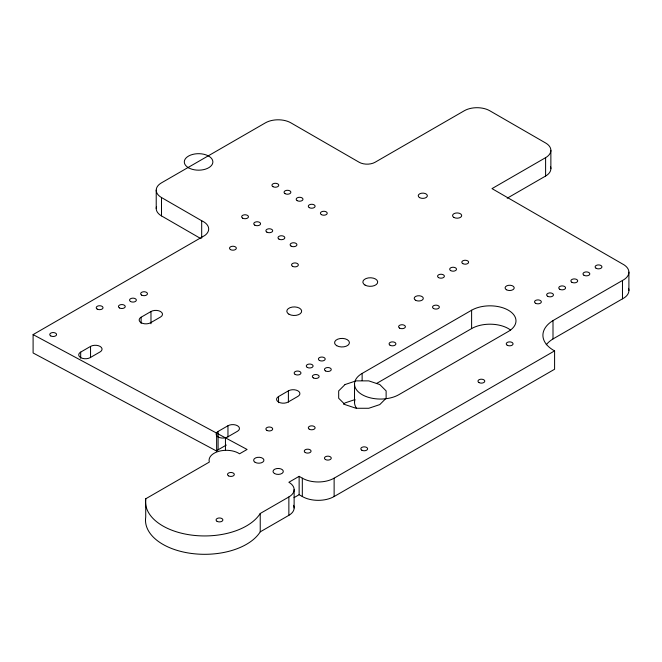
<?xml version="1.0" encoding="UTF-8"?>
<svg xmlns="http://www.w3.org/2000/svg" width="662" height="662" viewBox="0 0 662 662"><rect width="100%" height="100%" fill="white"/><g stroke="black" fill="none" stroke-linecap="round" stroke-linejoin="round"><path stroke-width="0.99" d="M343.619 404.325L345.034 402.91L355.039 399.575L354.741 400.452A25.992 15.011 0 0 0 356.495 408.156M226.313 445.063L218.096 449.804A6.744 3.898 0 0 0 216.631 451.07L33.1 352.97L33.1 334.6L204.872 235.432A18.131 10.468 0 0 0 201.687 220.744L161.495 197.541A17.99 10.385 0 0 1 161.495 182.844L265.429 122.842A17.99 10.385 0 0 1 290.883 122.842L359.168 162.264A11.246 6.496 0 0 0 375.073 162.264L464.31 110.744A17.99 10.385 0 0 1 489.756 110.744L545.604 142.984A17.99 10.385 0 0 1 545.604 157.672L545.604 176.042L507.191 198.219M80.681 352.101L90.545 346.408A6.744 3.898 0 0 1 100.086 346.408A6.744 3.898 0 0 1 100.086 351.919L90.222 357.612A6.744 3.898 0 0 1 80.681 357.612A6.744 3.898 0 0 1 80.681 352.101L80.681 358.225M141.122 317.214L150.977 311.521A6.744 3.898 0 0 1 160.527 311.521A6.744 3.898 0 0 1 160.527 317.024L150.663 322.717A6.744 3.898 0 0 1 141.122 322.717A6.744 3.898 0 0 1 141.122 317.214L141.122 323.329M545.604 157.672L491.998 188.62L624.059 264.866A19.148 11.055 0 0 1 622.47 280.473L622.47 298.835L553.002 338.944A37.13 21.441 0 0 0 546.258 344.745M218.096 431.442L227.96 425.749A6.744 3.898 0 0 1 237.501 425.749A6.744 3.898 0 0 1 237.501 431.252L227.637 436.945A6.744 3.898 0 0 1 218.096 436.945A6.744 3.898 0 0 1 218.096 431.442L218.096 449.804M278.537 396.546L288.392 390.853A6.744 3.898 0 0 1 297.941 390.853A6.744 3.898 0 0 1 297.941 396.364L288.078 402.057A6.744 3.898 0 0 1 278.537 402.057A6.744 3.898 0 0 1 278.537 396.546L278.537 402.67M362.131 373.434L471.609 310.23A25.992 15.011 0 0 1 508.375 310.23A25.992 15.011 0 0 1 508.375 331.455L398.896 394.66A25.992 15.011 0 0 1 362.131 394.66A25.992 15.011 0 0 1 362.131 373.434L362.131 380.576M293.514 505.288A17.99 10.385 0 0 1 288.864 515.326L260.232 531.851A59.158 34.159 0 0 1 191.815 553.498A59.158 34.159 0 0 1 145.723 517.163L145.723 498.792L209.341 462.068A17.328 10.004 0 0 1 218.981 451.269A17.328 10.004 0 0 1 239.553 453.801L247.075 449.457L33.1 334.6M376.372 383.579L471.609 328.592A25.992 15.011 0 0 1 510.609 330.065M553.002 338.944L553.002 320.582L622.47 280.473M553.002 320.582A37.13 21.441 0 0 0 554.591 350.885L334.128 478.171A22.491 12.983 0 0 1 302.319 478.171L299.133 476.334L288.864 482.267A17.99 10.385 0 0 1 288.864 496.955L288.864 515.326M145.723 498.792A59.158 34.159 0 0 0 191.815 535.128A59.158 34.159 0 0 0 260.232 513.489L288.864 496.955M293.994 497.667L299.133 494.696L302.319 496.533A22.491 12.983 0 0 0 334.128 496.533L554.591 369.247L554.591 350.885M156.571 206.527A17.99 10.385 0 0 0 161.495 215.903L200.793 238.593M628.9 272.132L628.9 290.502M550.867 150.332L550.867 168.694M471.609 310.23L471.609 328.592M354.518 384.043L354.518 402.413M334.128 478.171L334.128 496.533M302.319 478.171L302.319 496.533M299.133 476.334L299.133 494.696M294.127 489.615L294.127 507.977M288.392 390.853L288.392 402.074M260.232 513.489L260.232 531.851M227.96 425.749L227.96 436.97M225.452 437.789L225.452 450.036M216.631 432.7L216.631 451.07M201.687 220.744L201.687 238.088M161.495 197.541L161.495 215.903M156.224 190.193L156.224 208.555M150.977 311.521L150.977 323.759M90.545 346.408L90.545 357.637M550.527 166.667A17.99 10.385 0 0 1 545.604 176.042M628.511 288.342A19.148 11.055 0 0 1 622.47 298.835M345.034 384.548L338.679 390.903L338.679 398.243L345.034 404.598L356.048 408.272L368.759 408.272L379.773 404.598L386.128 398.243L386.128 390.903L379.773 384.548L368.759 380.873L356.048 380.873L345.034 384.548M399.575 328.104A3.418 1.978 0 0 0 405.293 327.218A3.418 1.978 0 0 0 401.106 324.802A3.418 1.978 0 0 0 399.575 328.104M433.511 308.509A3.418 1.978 0 0 0 439.229 307.623A3.418 1.978 0 0 0 435.042 305.207A3.418 1.978 0 0 0 433.511 308.509M336.751 345.713A7.423 4.286 0 0 0 349.164 343.793A7.423 4.286 0 0 0 340.078 338.547A7.423 4.286 0 0 0 336.751 345.713M506.413 289.741A4.568 2.64 0 0 0 514.06 288.558A4.568 2.64 0 0 0 508.466 285.33A4.568 2.64 0 0 0 506.413 289.741M255.143 462.341A5.147 2.971 0 0 0 263.757 461.009A5.147 2.971 0 0 0 257.452 457.368A5.147 2.971 0 0 0 255.143 462.341M274.531 473.537A5.147 2.971 0 0 0 283.146 472.196A5.147 2.971 0 0 0 276.84 468.555A5.147 2.971 0 0 0 274.531 473.537M325.439 459.527A3.418 1.978 0 0 0 331.157 458.642A3.418 1.978 0 0 0 326.97 456.226A3.418 1.978 0 0 0 325.439 459.527M309.278 429.208A3.418 1.978 0 0 0 315.004 428.322A3.418 1.978 0 0 0 310.817 425.906A3.418 1.978 0 0 0 309.278 429.208M97.198 309.096A3.418 1.978 0 0 0 102.916 308.211A3.418 1.978 0 0 0 98.729 305.794A3.418 1.978 0 0 0 97.198 309.096M50.734 335.915A3.418 1.978 0 0 0 56.46 335.03A3.418 1.978 0 0 0 52.273 332.614A3.418 1.978 0 0 0 50.734 335.915M288.988 314.227A7.423 4.286 0 0 0 301.409 312.307A7.423 4.286 0 0 0 292.314 307.06A7.423 4.286 0 0 0 288.988 314.227M365.027 285.074A7.423 4.286 0 0 0 377.448 283.154A7.423 4.286 0 0 0 368.353 277.908A7.423 4.286 0 0 0 365.027 285.074M415.521 300.234A4.568 2.64 0 0 0 423.159 299.05A4.568 2.64 0 0 0 417.573 295.823A4.568 2.64 0 0 0 415.521 300.234M507.233 345.25A3.418 1.978 0 0 0 512.951 344.364A3.418 1.978 0 0 0 508.764 341.94A3.418 1.978 0 0 0 507.233 345.25M390.075 345.25A3.418 1.978 0 0 0 395.793 344.364A3.418 1.978 0 0 0 391.606 341.94A3.418 1.978 0 0 0 390.075 345.25M141.635 295.103A3.418 1.978 0 0 0 147.353 294.218A3.418 1.978 0 0 0 143.166 291.801A3.418 1.978 0 0 0 141.635 295.103M130.53 301.508A3.418 1.978 0 0 0 136.248 300.622A3.418 1.978 0 0 0 132.061 298.206A3.418 1.978 0 0 0 130.53 301.508M119.417 307.929A3.418 1.978 0 0 0 125.135 307.044A3.418 1.978 0 0 0 120.947 304.628A3.418 1.978 0 0 0 119.417 307.929M313.325 377.894A3.418 1.978 0 0 0 319.043 377.017A3.418 1.978 0 0 0 314.855 374.593A3.418 1.978 0 0 0 313.325 377.894M325.439 370.902A3.418 1.978 0 0 0 331.157 370.017A3.418 1.978 0 0 0 326.97 367.6A3.418 1.978 0 0 0 325.439 370.902M307.259 367.402A3.418 1.978 0 0 0 312.985 366.516A3.418 1.978 0 0 0 308.798 364.1A3.418 1.978 0 0 0 307.259 367.402M319.382 360.409A3.418 1.978 0 0 0 325.1 359.524A3.418 1.978 0 0 0 320.913 357.108A3.418 1.978 0 0 0 319.382 360.409M295.144 374.402A3.418 1.978 0 0 0 300.862 373.517A3.418 1.978 0 0 0 296.675 371.101A3.418 1.978 0 0 0 295.144 374.402M462.788 263.617A3.418 1.978 0 0 0 468.514 262.731A3.418 1.978 0 0 0 464.327 260.315A3.418 1.978 0 0 0 462.788 263.617M450.673 270.609A3.418 1.978 0 0 0 456.391 269.724A3.418 1.978 0 0 0 452.204 267.307A3.418 1.978 0 0 0 450.673 270.609M438.55 277.61A3.418 1.978 0 0 0 444.276 276.724A3.418 1.978 0 0 0 440.089 274.308A3.418 1.978 0 0 0 438.55 277.61M272.926 186.651A3.418 1.978 0 0 0 278.644 185.765A3.418 1.978 0 0 0 274.457 183.349A3.418 1.978 0 0 0 272.926 186.651M285.041 193.643A3.418 1.978 0 0 0 290.759 192.758A3.418 1.978 0 0 0 286.572 190.342A3.418 1.978 0 0 0 285.041 193.643M297.164 200.644A3.418 1.978 0 0 0 302.882 199.758A3.418 1.978 0 0 0 298.694 197.342A3.418 1.978 0 0 0 297.164 200.644M309.278 207.636A3.418 1.978 0 0 0 315.004 206.751A3.418 1.978 0 0 0 310.817 204.335A3.418 1.978 0 0 0 309.278 207.636M321.401 214.637A3.418 1.978 0 0 0 327.119 213.752A3.418 1.978 0 0 0 322.932 211.335A3.418 1.978 0 0 0 321.401 214.637M291.106 246.123A3.418 1.978 0 0 0 296.824 245.238A3.418 1.978 0 0 0 292.637 242.822A3.418 1.978 0 0 0 291.106 246.123M278.983 239.123A3.418 1.978 0 0 0 284.701 238.237A3.418 1.978 0 0 0 280.514 235.821A3.418 1.978 0 0 0 278.983 239.123M266.86 232.13A3.418 1.978 0 0 0 272.587 231.245A3.418 1.978 0 0 0 268.4 228.829A3.418 1.978 0 0 0 266.86 232.13M254.746 225.13A3.418 1.978 0 0 0 260.464 224.244A3.418 1.978 0 0 0 256.277 221.828A3.418 1.978 0 0 0 254.746 225.13M242.623 218.137A3.418 1.978 0 0 0 248.349 217.252A3.418 1.978 0 0 0 244.162 214.836A3.418 1.978 0 0 0 242.623 218.137M559.746 289.269A3.418 1.978 0 0 0 565.464 288.384A3.418 1.978 0 0 0 561.277 285.967A3.418 1.978 0 0 0 559.746 289.269M596.106 268.276A3.418 1.978 0 0 0 601.824 267.398A3.418 1.978 0 0 0 597.637 264.974A3.418 1.978 0 0 0 596.106 268.276M583.983 275.276A3.418 1.978 0 0 0 589.701 274.391A3.418 1.978 0 0 0 585.514 271.974A3.418 1.978 0 0 0 583.983 275.276M547.623 296.27A3.418 1.978 0 0 0 553.349 295.384A3.418 1.978 0 0 0 549.162 292.968A3.418 1.978 0 0 0 547.623 296.27M571.86 282.277A3.418 1.978 0 0 0 577.587 281.391A3.418 1.978 0 0 0 573.4 278.975A3.418 1.978 0 0 0 571.86 282.277M535.508 303.262A3.418 1.978 0 0 0 541.226 302.377A3.418 1.978 0 0 0 537.039 299.96A3.418 1.978 0 0 0 535.508 303.262M230.508 249.615A3.418 1.978 0 0 0 236.226 248.73A3.418 1.978 0 0 0 232.039 246.305A3.418 1.978 0 0 0 230.508 249.615M292.521 266.298A3.418 1.978 0 0 0 298.239 265.412A3.418 1.978 0 0 0 294.052 262.996A3.418 1.978 0 0 0 292.521 266.298M361.8 450.201A3.418 1.978 0 0 0 367.518 449.316A3.418 1.978 0 0 0 363.33 446.9A3.418 1.978 0 0 0 361.8 450.201M478.949 382.562A3.418 1.978 0 0 0 484.667 381.676A3.418 1.978 0 0 0 480.48 379.26A3.418 1.978 0 0 0 478.949 382.562M266.86 430.374A3.418 1.978 0 0 0 272.587 429.489A3.418 1.978 0 0 0 268.4 427.073A3.418 1.978 0 0 0 266.86 430.374M305.24 452.535A3.418 1.978 0 0 0 310.958 451.649A3.418 1.978 0 0 0 306.771 449.233A3.418 1.978 0 0 0 305.24 452.535M217.053 521.333A3.418 1.978 0 0 0 222.771 520.448A3.418 1.978 0 0 0 218.584 518.032A3.418 1.978 0 0 0 217.053 521.333M228.489 475.854A3.418 1.978 0 0 0 234.207 474.968A3.418 1.978 0 0 0 230.02 472.552A3.418 1.978 0 0 0 228.489 475.854M419.559 197.615A4.568 2.64 0 0 0 427.205 196.432A4.568 2.64 0 0 0 421.611 193.205A4.568 2.64 0 0 0 419.559 197.615M453.9 217.434A4.568 2.64 0 0 0 461.538 216.259A4.568 2.64 0 0 0 455.944 213.023A4.568 2.64 0 0 0 453.9 217.434M188.488 167.759A14.283 8.242 0 0 0 212.386 164.06A14.283 8.242 0 0 0 194.893 153.965A14.283 8.242 0 0 0 188.488 167.759"/></g></svg>
